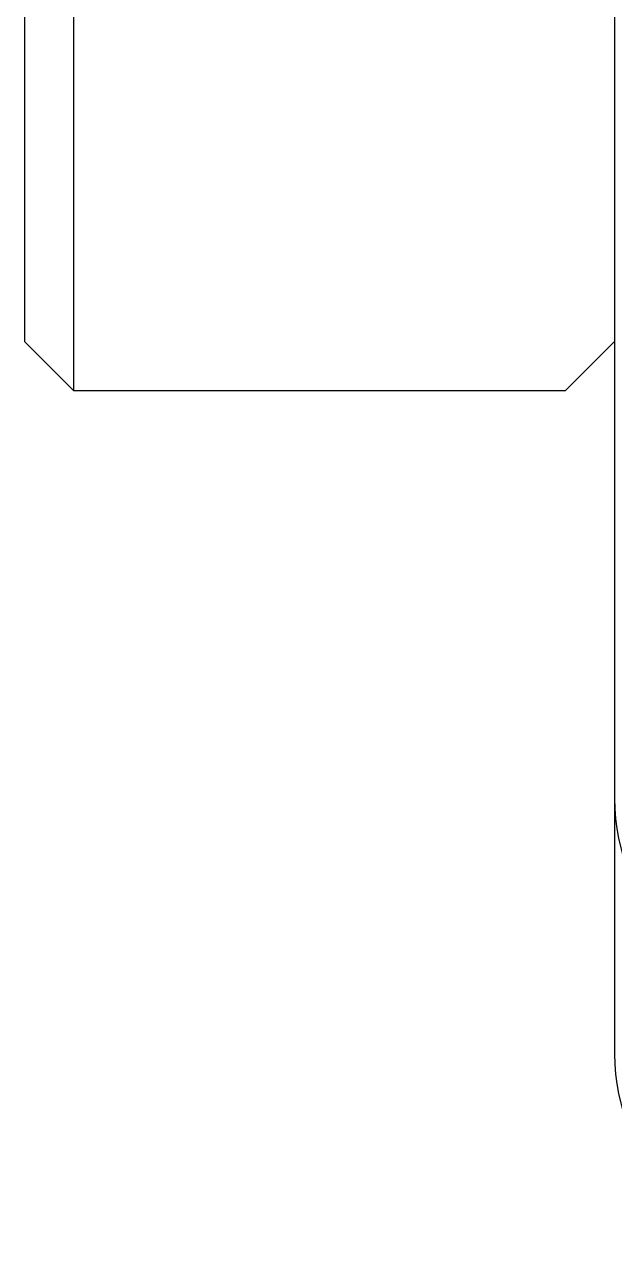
# Model space of a CAD drawing. Extents: x -805 to 122, y -168 to 306.
# Drawn here: x -634.95 to -628.95, y -137.16 to -124.68 of the extents above; entities that cross this region are included whole.
import ezdxf

# ---------------------------------------------------------------- set-up
doc = ezdxf.new("R2010")
doc.units = 0
doc.linetypes.add('CONTINOUS', pattern=[0])
doc.layers.get('0').update_dxf_attribs({"linetype": 'CONTINUOUS'})

msp = doc.modelspace()

# ---------------------------------------------------------------- linework, layer by layer
at = {"color": 7, "linetype": 'CONTINOUS'}
for p, q in [((-628.95, -59.158), (-628.95, -135.158)), ((-634.45, -128.408), (-634.45, -100.908)), ((-634.95, -101.408), (-634.95, -127.908)), ((-634.95, -127.908), (-634.45, -128.408)), ((-629.45, -128.408), (-628.95, -127.908)), ((-629.45, -128.408), (-634.45, -128.408))]:
    msp.add_line(p, q, dxfattribs=at)
for centre in [(-626.95, -132.56), (-626.95, -135.158)]:
    msp.add_arc(centre, 2, 180, 270, dxfattribs=at)

doc.saveas('drawing.dxf')
